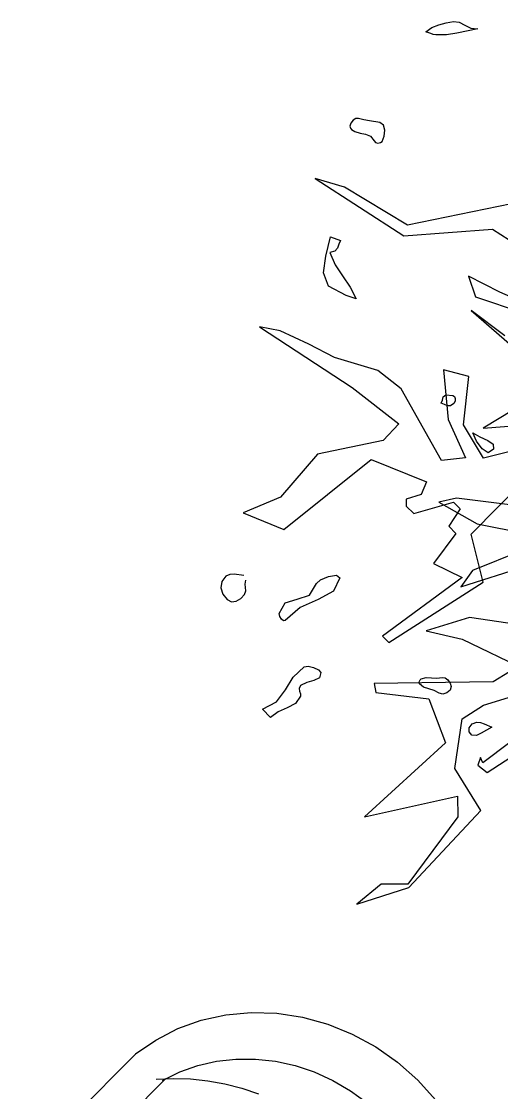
# Model space of a CAD drawing. Extents: x -81148 to 10972, y -53931 to 52487.
# Drawn here: x -25510 to -24851, y -25517 to -24047 of the extents above; entities that cross this region are included whole.
import ezdxf

# ---------------------------------------------------------------- set-up
doc = ezdxf.new("R2010")
doc.units = 0
doc.layers.get('0').update_dxf_attribs({"linetype": 'CONTINUOUS'})

msp = doc.modelspace()

# ---------------------------------------------------------------- linework, layer by layer
for p, q in [((-24955.1, -24061.1), (-24946.6, -24055.3)), ((-24946.6, -24055.3), (-24937.1, -24051.6)), ((-24937.1, -24051.6), (-24927.2, -24049.1)), ((-24927.2, -24049.1), (-24917.2, -24047)), ((-24917.2, -24047), (-24909.4, -24047.9)), ((-24883.8, -24057), (-24912.3, -24063.3)), ((-24909.4, -24047.9), (-24901.7, -24052.2)), ((-24901.7, -24052.2), (-24893.5, -24056.4)), ((-24893.5, -24056.4), (-24883.8, -24057)), ((-24948.4, -24063.7), (-24955.1, -24061.1)), ((-24945, -24064.8), (-24948.4, -24063.7)), ((-24941.5, -24065.4), (-24945, -24064.8)), ((-24926.7, -24065.4), (-24941.5, -24065.4)), ((-24912.3, -24063.3), (-24926.7, -24065.4)), ((-25057.7, -24186.4), (-25059.2, -24190.9)), ((-25054.8, -24182.6), (-25057.7, -24186.4)), ((-25051, -24180.3), (-25054.8, -24182.6)), ((-25047.2, -24180.1), (-25051, -24180.3)), ((-25039.9, -24181.9), (-25047.2, -24180.1)), ((-25032.5, -24183.3), (-25039.9, -24181.9)), ((-25018.2, -24185.7), (-25032.5, -24183.3)), ((-25012.9, -24189.3), (-25018.2, -24185.7)), ((-25011.1, -24196.3), (-25012.9, -24189.3)), ((-25059.2, -24190.9), (-25058.6, -24193.5)), ((-25058.6, -24193.5), (-25056.9, -24195.4)), ((-25056.9, -24195.4), (-25052.4, -24197.9)), ((-25052.4, -24197.9), (-25045.2, -24200.3)), ((-25045.2, -24200.3), (-25037.6, -24201.8)), ((-25037.6, -24201.8), (-25030.8, -24204.6)), ((-25030.8, -24204.6), (-25026.1, -24211)), ((-25015, -24211.7), (-25012.1, -24204.5)), ((-25012.1, -24204.5), (-25011.1, -24196.3)), ((-25026.1, -24211), (-25024, -24213)), ((-25024, -24213), (-25020.7, -24213.8)), ((-25020.7, -24213.8), (-25017.3, -24213.3)), ((-25017.3, -24213.3), (-25015, -24211.7)), ((-25066.5, -24274.2), (-25107, -24262.4)), ((-25107, -24262.4), (-24985.1, -24341.3)), ((-24980.3, -24326.6), (-25066.5, -24274.2)), ((-24837.5, -24297.1), (-24980.3, -24326.6)), ((-24985.1, -24341.3), (-24863.8, -24331.8)), ((-24863.8, -24331.8), (-24747.3, -24406.8)), ((-25092, -24369.1), (-25085.6, -24342.7)), ((-25085.6, -24342.7), (-25072.1, -24347.5)), ((-25072.1, -24347.5), (-25074.2, -24352.8)), ((-25080.1, -24362.2), (-25086.7, -24364.2)), ((-25086.7, -24364.2), (-25079.3, -24380.8)), ((-25076.4, -24358.1), (-25080.1, -24362.2)), ((-25074.2, -24352.8), (-25076.4, -24358.1)), ((-25095.3, -24391.8), (-25092, -24369.1)), ((-25079.3, -24380.8), (-25069.2, -24396.2)), ((-25088.5, -24410.1), (-25095.3, -24391.8)), ((-25069.2, -24396.2), (-25059, -24411.5)), ((-24853.5, -24418.6), (-24896.5, -24396.4)), ((-24896.5, -24396.4), (-24886.9, -24424.8)), ((-25064.3, -24423.1), (-25088.5, -24410.1)), ((-25057.5, -24425.3), (-25064.3, -24423.1)), ((-25059, -24411.5), (-25050.8, -24427.8)), ((-25050.8, -24427.8), (-25057.5, -24425.3)), ((-24886.9, -24424.8), (-24821.3, -24446.9)), ((-24755.8, -24461), (-24853.5, -24418.6)), ((-24846.8, -24478.2), (-24892.8, -24443.7)), ((-24892.8, -24443.7), (-24836.9, -24491.9)), ((-25155, -24471.7), (-25183.2, -24466.2)), ((-25183.2, -24466.2), (-25056, -24549.2)), ((-25115.5, -24489.8), (-25155, -24471.7)), ((-25080.3, -24507.9), (-25115.5, -24489.8)), ((-25021.1, -24526), (-25080.3, -24507.9)), ((-24988.7, -24551.1), (-25021.1, -24526)), ((-24896.2, -24534), (-24930.9, -24524.9)), ((-24930.9, -24524.9), (-24924.2, -24593.3)), ((-24903.5, -24600.3), (-24896.2, -24534)), ((-25056, -24549.2), (-24992.1, -24598.9)), ((-24933.7, -24649.5), (-24988.7, -24551.1)), ((-24933.8, -24570.8), (-24932.2, -24566.6)), ((-24929.5, -24572.6), (-24933.8, -24570.8)), ((-24932.2, -24566.6), (-24931.2, -24562.2)), ((-24931.2, -24562.2), (-24927.6, -24559.4)), ((-24925.2, -24574.2), (-24929.5, -24572.6)), ((-24927.6, -24559.4), (-24918.1, -24560.2)), ((-24916.7, -24571.4), (-24921, -24574.3)), ((-24918.1, -24560.2), (-24915.9, -24561.7)), ((-24914.9, -24568), (-24916.7, -24571.4)), ((-24915.9, -24561.7), (-24914.8, -24564.5)), ((-24914.8, -24564.5), (-24914.9, -24568)), ((-24921, -24574.3), (-24925.2, -24574.2)), ((-24834.7, -24579.7), (-24876.5, -24605.1)), ((-24992.1, -24598.9), (-25013.6, -24622)), ((-24924.2, -24593.3), (-24900.8, -24645.8)), ((-24875.9, -24646.4), (-24903.5, -24600.3)), ((-24876.5, -24605.1), (-24815.6, -24600.3)), ((-24890.6, -24611.5), (-24880.8, -24616.9)), ((-24885.4, -24622.9), (-24890.6, -24611.5)), ((-24880.8, -24616.9), (-24870.2, -24621.8)), ((-25013.6, -24622), (-25103.6, -24640.5)), ((-24893, -24750.4), (-24774.3, -24630.4)), ((-24877.9, -24633.5), (-24885.4, -24622.9)), ((-24870.2, -24621.8), (-24862.8, -24627.2)), ((-24862.8, -24627.2), (-24862.3, -24633.8)), ((-25103.6, -24640.5), (-25154.4, -24699.8)), ((-24900.8, -24645.8), (-24933.7, -24649.5)), ((-24869.6, -24638.7), (-24877.9, -24633.5)), ((-24833.8, -24635.5), (-24875.9, -24646.4)), ((-24862.3, -24633.8), (-24869.6, -24638.7)), ((-25150, -24744.1), (-25030, -24648)), ((-25030, -24648), (-24954, -24678.7)), ((-24954, -24678.7), (-24961.3, -24696.1)), ((-25154.4, -24699.8), (-25205.6, -24721.4)), ((-24961.3, -24696.1), (-24982.1, -24702.6)), ((-24982.1, -24702.6), (-24981.9, -24711.9)), ((-24912.9, -24701.1), (-24937.3, -24706.6)), ((-24789.5, -24716.7), (-24912.9, -24701.1)), ((-24981.9, -24711.9), (-24971.4, -24722.1)), ((-24971.4, -24722.1), (-24916.9, -24706.5)), ((-24937.3, -24706.6), (-24884.7, -24736.4)), ((-24907.8, -24715.8), (-24923.6, -24739.7)), ((-24916.9, -24706.5), (-24907.8, -24715.8)), ((-25205.6, -24721.4), (-25150, -24744.1)), ((-24923.6, -24739.7), (-24913.9, -24749.4)), ((-24884.7, -24736.4), (-24813.9, -24750.4)), ((-24913.9, -24749.4), (-24944.4, -24790.6)), ((-24876.2, -24816.3), (-24893, -24750.4)), ((-24822.7, -24773), (-24891.2, -24800.1)), ((-24944.4, -24790.6), (-24905, -24809.8)), ((-24907.2, -24822.7), (-24805.3, -24790.2)), ((-25224.1, -24805.7), (-25229.6, -24808.1)), ((-25217.9, -24805.5), (-25224.1, -24805.7)), ((-25204.9, -24807.3), (-25217.9, -24805.5)), ((-25088.4, -24808.5), (-25077.7, -24806.9)), ((-25077.7, -24806.9), (-25072.9, -24810.6)), ((-24891.2, -24800.1), (-24907.2, -24822.7)), ((-25235.1, -24815.4), (-25236.2, -24824.1)), ((-25229.6, -24808.1), (-25235.1, -24815.4)), ((-25203, -24819), (-25201.8, -24813.8)), ((-25202.3, -24823.8), (-25203, -24819)), ((-25114.6, -24834.3), (-25104.8, -24818.3)), ((-25104.8, -24818.3), (-25099.4, -24813.1)), ((-25099.4, -24813.1), (-25088.4, -24808.5)), ((-25072.9, -24810.6), (-25081.7, -24828.7)), ((-24905, -24809.8), (-25014.4, -24890.3)), ((-25005.8, -24899.2), (-24876.2, -24816.3)), ((-25236.2, -24824.1), (-25233.5, -24832.9)), ((-25233.5, -24832.9), (-25227.7, -24840.3)), ((-25209, -24838.6), (-25203.8, -24833.2)), ((-25203.8, -24833.2), (-25201.9, -24828.4)), ((-25201.9, -24828.4), (-25202.3, -24823.8)), ((-25131.4, -24839.8), (-25114.6, -24834.3)), ((-25081.7, -24828.7), (-25102.6, -24840)), ((-25227.7, -24840.3), (-25221.5, -24843.2)), ((-25221.5, -24843.2), (-25215.1, -24842.3)), ((-25215.1, -24842.3), (-25209, -24838.6)), ((-25156.3, -24859.1), (-25147.8, -24844.8)), ((-25127.4, -24851.2), (-25147.9, -24869.1)), ((-25147.8, -24844.8), (-25131.4, -24839.8)), ((-25102.6, -24840), (-25127.4, -24851.2)), ((-25155.4, -24863.4), (-25156.3, -24859.1)), ((-25153, -24867.2), (-25155.4, -24863.4)), ((-24895.1, -24864.8), (-24954.4, -24883.3)), ((-24724.9, -24890), (-24895.1, -24864.8)), ((-25150.1, -24869.5), (-25153, -24867.2)), ((-25147.9, -24869.1), (-25150.1, -24869.5)), ((-25014.4, -24890.3), (-25005.8, -24899.2)), ((-24954.4, -24883.3), (-24905.2, -24894.6)), ((-24905.2, -24894.6), (-24795, -24947.7)), ((-24778.6, -24901.5), (-24862.8, -24953.2)), ((-25137, -24946.6), (-25122, -24932.3)), ((-25122, -24932.3), (-25116.4, -24931.6)), ((-25116.4, -24931.6), (-25109, -24933.3)), ((-25109, -24933.3), (-25102.5, -24936.5)), ((-25102.5, -24936.5), (-25099.1, -24940.4)), ((-25147.7, -24964.2), (-25137, -24946.6)), ((-25118.3, -24953.9), (-25126.8, -24958.3)), ((-25108.5, -24951.1), (-25118.3, -24953.9)), ((-25100.9, -24947.5), (-25108.5, -24951.1)), ((-25099.1, -24940.4), (-25100.9, -24947.5)), ((-24862.8, -24953.2), (-25025.8, -24955.4)), ((-24964.1, -24954.2), (-24963.6, -24952.2)), ((-24963.8, -24955.7), (-24964.1, -24954.2)), ((-24963.6, -24952.2), (-24962.6, -24950.2)), ((-24962.6, -24950.2), (-24961.3, -24948.9)), ((-24961.3, -24948.9), (-24954.4, -24947.3)), ((-24954.4, -24947.3), (-24947.3, -24947.6)), ((-24947.3, -24947.6), (-24940.1, -24948.1)), ((-24940.1, -24948.1), (-24932.8, -24947.2)), ((-24932.8, -24947.2), (-24928.4, -24947.6)), ((-24928.4, -24947.6), (-24924.7, -24950.5)), ((-24924.7, -24950.5), (-24921.8, -24954.9)), ((-24921.8, -24954.9), (-24920.3, -24959.3)), ((-24876, -24985.3), (-24759.1, -24949.2)), ((-25159.9, -24980.5), (-25147.7, -24964.2)), ((-25126.8, -24958.3), (-25128.8, -24962.1)), ((-25128.8, -24962.1), (-25128.4, -24966)), ((-25128.4, -24966), (-25127.2, -24969.7)), ((-25127.2, -24969.7), (-25127, -24972.8)), ((-25025.8, -24955.4), (-25023.8, -24967.6)), ((-25023.8, -24967.6), (-24950.9, -24976.2)), ((-24958.1, -24960.3), (-24963.8, -24955.7)), ((-24951, -24962.9), (-24958.1, -24960.3)), ((-24943.6, -24965), (-24951, -24962.9)), ((-24936.6, -24968.7), (-24943.6, -24965)), ((-24931.8, -24969.9), (-24936.6, -24968.7)), ((-24926.1, -24968.3), (-24931.8, -24969.9)), ((-24921.6, -24964.5), (-24926.1, -24968.3)), ((-24920.3, -24959.3), (-24921.6, -24964.5)), ((-25179, -24990.7), (-25159.9, -24980.5)), ((-25133.9, -24982.7), (-25145.1, -24988.8)), ((-25127, -24972.8), (-25133.9, -24982.7)), ((-24950.9, -24976.2), (-24928.1, -25037)), ((-25168.1, -25001.8), (-25179, -24990.7)), ((-25157.5, -24994.2), (-25168.1, -25001.8)), ((-25145.1, -24988.8), (-25157.5, -24994.2)), ((-24905.3, -25003.9), (-24876, -24985.3)), ((-24915.2, -25071.9), (-24905.3, -25003.9)), ((-24895.4, -25016), (-24891.6, -25010.9)), ((-24891.6, -25010.9), (-24884.9, -25008.4)), ((-24884.9, -25008.4), (-24879.9, -25008.9)), ((-24879.9, -25008.9), (-24874.9, -25010.7)), ((-24874.9, -25010.7), (-24864.6, -25015.3)), ((-24895.6, -25021.8), (-24895.4, -25016)), ((-24891.7, -25026.2), (-24895.6, -25021.8)), ((-24885.6, -25026.8), (-24891.7, -25026.2)), ((-24878.9, -25023.7), (-24885.6, -25026.8)), ((-24871.8, -25019.2), (-24878.9, -25023.7)), ((-24864.6, -25015.3), (-24871.8, -25019.2)), ((-24928.1, -25037), (-25039.2, -25138.1)), ((-24839.8, -25036.5), (-24876.9, -25064.2)), ((-24880, -25057), (-24883.5, -25067.5)), ((-24876.9, -25064.2), (-24880, -25057)), ((-24871, -25077.3), (-24821.4, -25045.6)), ((-24879.8, -25129.4), (-24915.2, -25071.9)), ((-24883.5, -25067.5), (-24871, -25077.3)), ((-25039.2, -25138.1), (-24911.4, -25109.8)), ((-24911.4, -25109.8), (-24911.2, -25138.3)), ((-24978.4, -25235.1), (-24879.8, -25129.4)), ((-24911.2, -25138.3), (-24979.6, -25230.8)), ((-25016.3, -25230.8), (-25049.6, -25258.2)), ((-24979.6, -25230.8), (-25016.3, -25230.8)), ((-25049.6, -25258.2), (-24978.4, -25235.1)), ((-25263.1, -25417.3), (-25229.4, -25409.9)), ((-25229.4, -25409.9), (-25194.6, -25406.7)), ((-25194.6, -25406.7), (-25159.4, -25407.8)), ((-25159.4, -25407.8), (-25124.2, -25413.2)), ((-25295.3, -25428.9), (-25263.1, -25417.3)), ((-25124.2, -25413.2), (-25089.5, -25422.8)), ((-25089.5, -25422.8), (-25055.9, -25436.4)), ((-25325.6, -25444.5), (-25295.3, -25428.9)), ((-25055.9, -25436.4), (-25023.8, -25453.9)), ((-25353.3, -25463.7), (-25325.6, -25444.5)), ((-25023.8, -25453.9), (-24993.8, -25475.1)), ((-25551.2, -25662), (-25351.3, -25462.2)), ((-25292.7, -25488.3), (-25267.9, -25479.5)), ((-25267.9, -25479.5), (-25242.1, -25473.5)), ((-25242.1, -25473.5), (-25215.5, -25470.6)), ((-25215.5, -25470.6), (-25188.5, -25470.6)), ((-25188.5, -25470.6), (-25161.3, -25473.6)), ((-25161.3, -25473.6), (-25134.5, -25479.5)), ((-25134.5, -25479.5), (-25108.1, -25488.3)), ((-24993.8, -25475.1), (-24966.2, -25499.4)), ((-25509.4, -25695.1), (-25311.8, -25497.5)), ((-25324.8, -25498.3), (-25301.4, -25497.2)), ((-25316.1, -25499.9), (-25292.7, -25488.3)), ((-25301.4, -25497.2), (-25277.9, -25497.9)), ((-25277.9, -25497.9), (-25254.3, -25500.4)), ((-25108.1, -25488.3), (-25082.7, -25499.9)), ((-25254.3, -25500.4), (-25230.8, -25504.6)), ((-25230.8, -25504.6), (-25207.6, -25510.6)), ((-25207.6, -25510.6), (-25184.7, -25518.4)), ((-25082.7, -25499.9), (-25058.5, -25514.2)), ((-24966.2, -25499.4), (-24941.6, -25526.8)), ((-25058.5, -25514.2), (-25035.7, -25530.9))]:
    msp.add_line(p, q)

doc.saveas('drawing.dxf')
